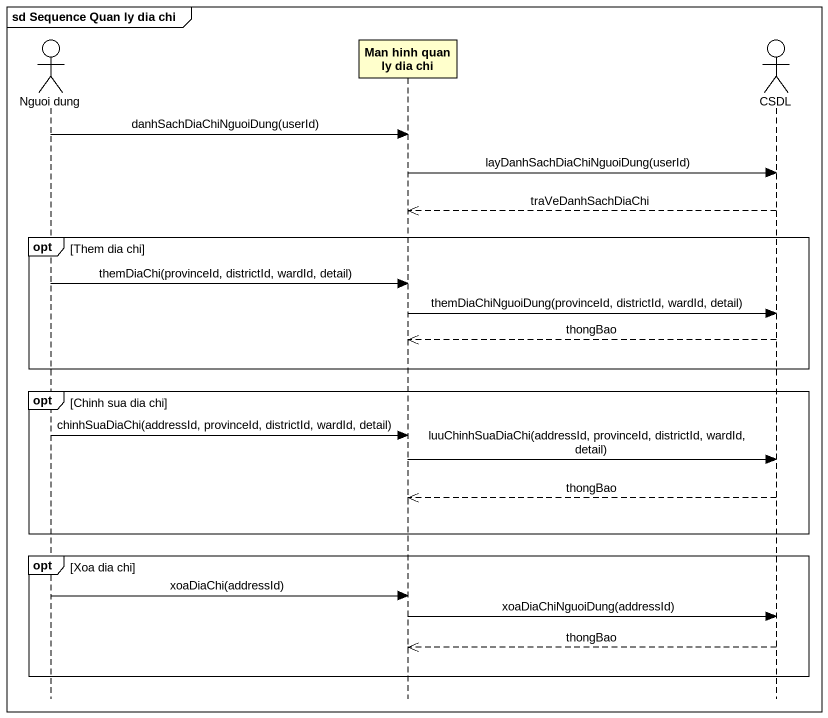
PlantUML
@startuml
mainframe sd Sequence Quan ly dia chi
hide footbox
actor "Nguoi dung" as Nguoi_dung
participant "Man hinh quan ly dia chi" as Man_hinh_quan_ly_dia_chi
actor CSDL

Nguoi_dung -> Man_hinh_quan_ly_dia_chi : danhSachDiaChiNguoiDung(userId)
Man_hinh_quan_ly_dia_chi -> CSDL : layDanhSachDiaChiNguoiDung(userId)
CSDL -->> Man_hinh_quan_ly_dia_chi : traVeDanhSachDiaChi
opt Them dia chi
  Nguoi_dung -> Man_hinh_quan_ly_dia_chi : themDiaChi(provinceId, districtId, wardId, detail)
  Man_hinh_quan_ly_dia_chi -> CSDL : themDiaChiNguoiDung(provinceId, districtId, wardId, detail)
  CSDL -->> Man_hinh_quan_ly_dia_chi : thongBao
end
opt Chinh sua dia chi
  Nguoi_dung -> Man_hinh_quan_ly_dia_chi : chinhSuaDiaChi(addressId, provinceId, districtId, wardId, detail)
  Man_hinh_quan_ly_dia_chi -> CSDL : luuChinhSuaDiaChi(addressId, provinceId, districtId, wardId, detail)
  CSDL -->> Man_hinh_quan_ly_dia_chi : thongBao
end
opt Xoa dia chi
  Nguoi_dung -> Man_hinh_quan_ly_dia_chi : xoaDiaChi(addressId)
  Man_hinh_quan_ly_dia_chi -> CSDL : xoaDiaChiNguoiDung(addressId)
  CSDL -->> Man_hinh_quan_ly_dia_chi : thongBao
end
@enduml
